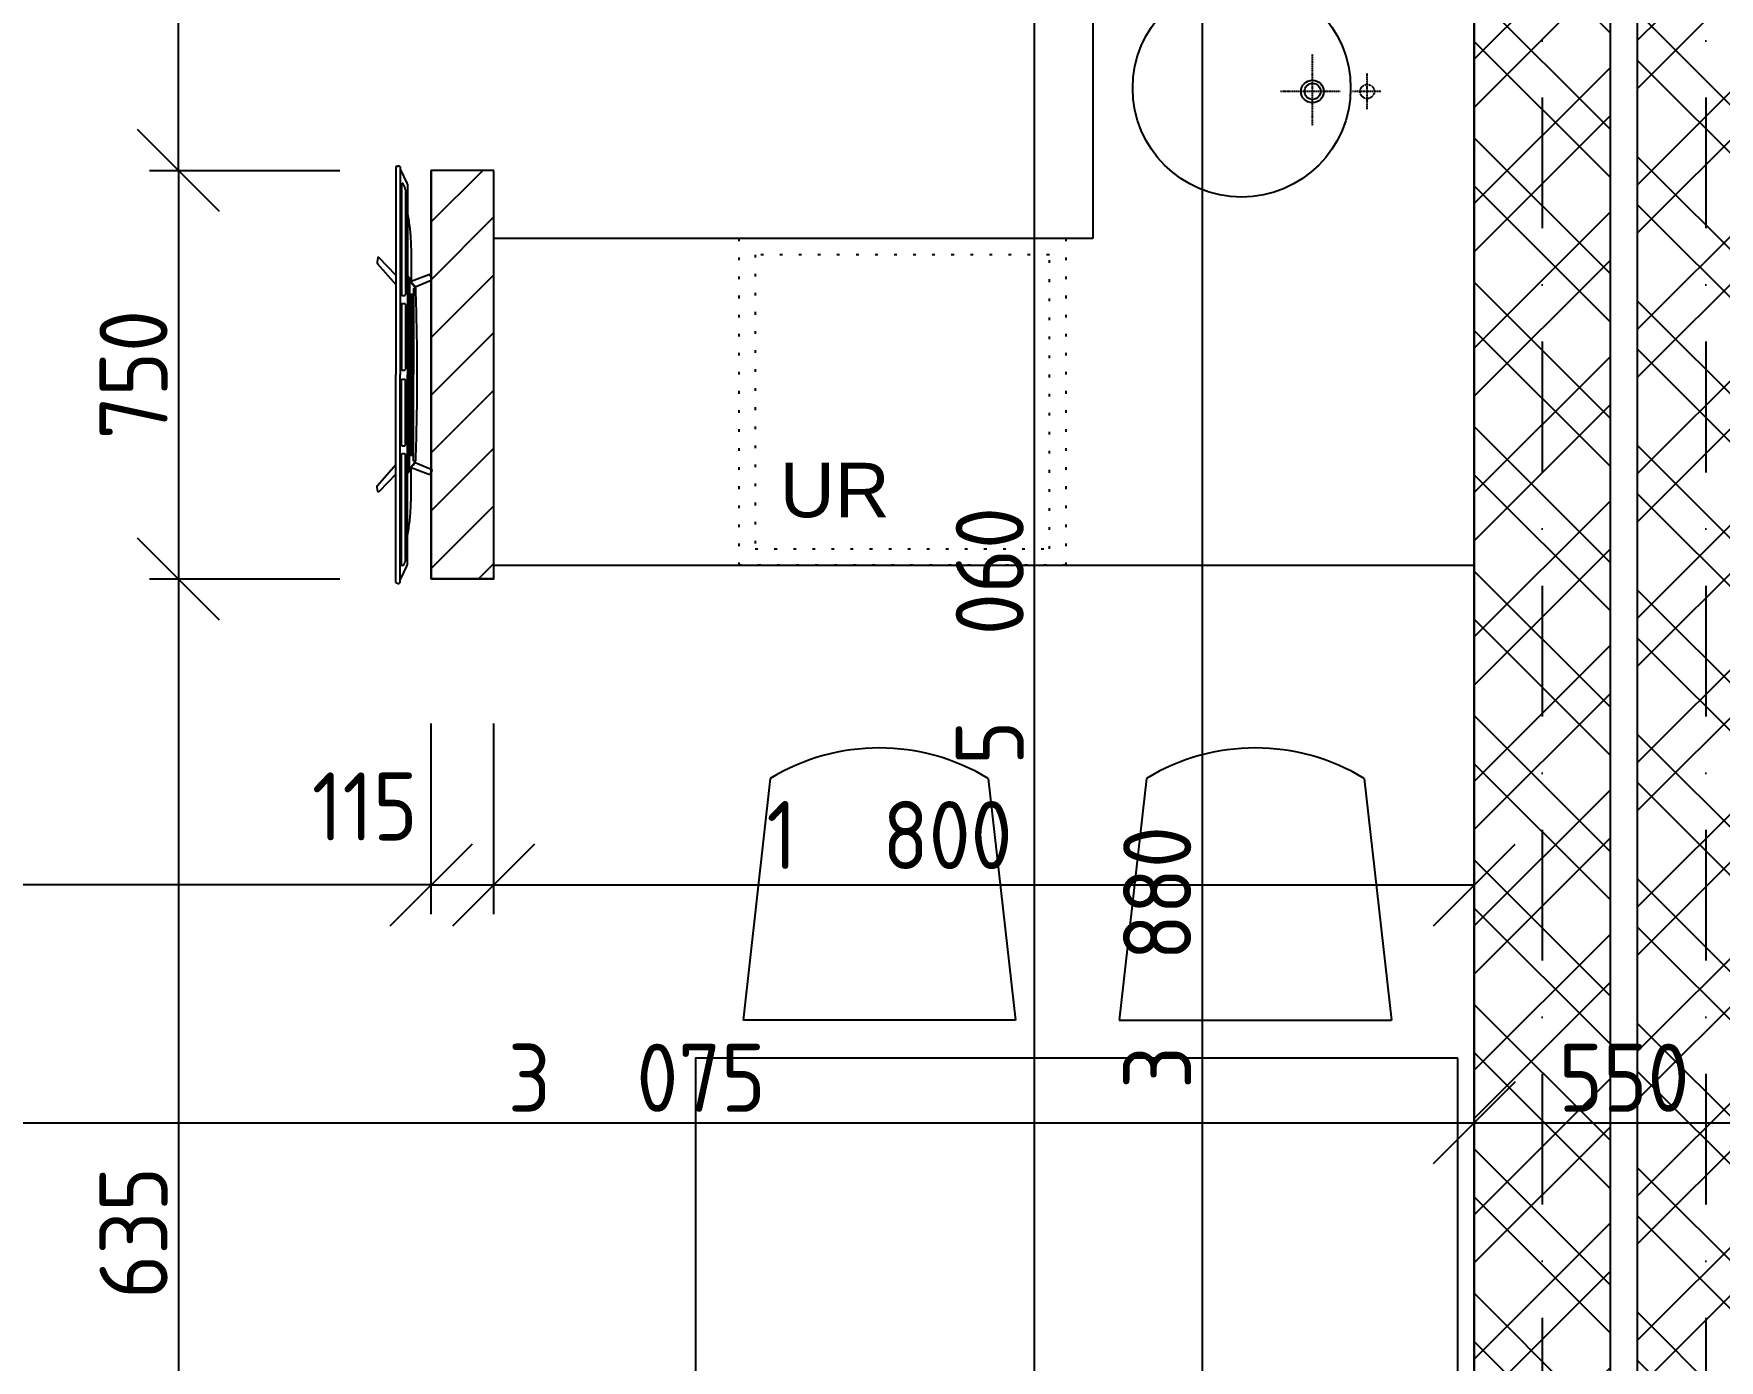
# Model space of a CAD drawing. Extents: x 4511820 to 5180432, y -1526536 to -944957.
# Drawn here: x 5119868 to 5122962, y -1122264 to -1119828 of the extents above; entities that cross this region are included whole.
import ezdxf

# ---------------------------------------------------------------- set-up
doc = ezdxf.new("R2010")
doc.units = 0
doc.header["$MEASUREMENT"] = 0
for name, pattern in [('ACAD_ISO07W100', [3.5, 0.5, -3]), ('BODKOCIARKOVANA_3', [5.6, 3, -1.3, 0, -1.3]), ('DASHED', [0.75, 0.5, -0.25])]:
    doc.linetypes.add(name, pattern=pattern)
doc.layers.get('0').update_dxf_attribs({"linetype": 'CONTINUOUS'})
doc.layers.get('Defpoints').update_dxf_attribs({"color": 61, "linetype": 'CONTINUOUS'})
for name, color, linetype in [('KÓTY', 4, 'CONTINUOUS'), ('MÚRY', 1, 'CONTINUOUS'), ('osi', 253, 'CONTINUOUS'), ('Plochy', 41, 'CONTINUOUS'), ('TENKÁ', 7, 'CONTINUOUS'), ('ZARIADENIE', 47, 'CONTINUOUS'), ('ZARIADENIE1', 145, 'CONTINUOUS'), ('ŠRAFY', 82, 'CONTINUOUS')]:
    doc.layers.add(name, color=color, linetype=linetype)
doc.styles.add('ARIAL', font='arial.ttf')
doc.styles.add('STYLE1', font='isocp.shx')
doc.dimstyles.new('STANDARD-50', dxfattribs={"dimtxt": 125, "dimasz": 150, "dimexe": 10, "dimexo": 200, "dimgap": 20, "dimtad": 1, "dimdsep": 46, "dimlunit": 6, "dimtxsty": 'STYLE1', "dimblk1": 'OBLIQUE', "dimblk2": 'OBLIQUE', "dimsah": 1, "dimcen": 2.5, "dimse1": 1, "dimse2": 1, "dimadec": 0, "dimazin": 0, "dimtfac": 1, "dimtmove": 1, "dimatfit": 3, "dimldrblk": 'OBLIQUE', "dimfxl": 1, "dimtolj": 1, "dimtzin": 0, "dimarcsym": 0})
pattern_1 = [(45, (584112, 91563.12), (-132.5825215, 132.5825215), []), (45, (584200.39, 91563.12), (-132.5825215, 132.5825215), [])]
pattern_2 = [(135, (515810.9, 43955.85), (-132.5825215, -132.5825215), []), (135, (515810.9, 44044.24), (-132.5825215, -132.5825215), [])]

# ---------------------------------------------------------------- blocks, each defined once
blk = doc.blocks.new('JED STOL140-85')
at = {"layer": 'ZARIADENIE'}
for p, q in [((4444962.8, -1326820.6), (4444912.8, -1327264.7)), ((4445362.8, -1326820.6), (4445412.8, -1327264.7)), ((4445653.3, -1326820.6), (4445603.3, -1327264.7)), ((4446053.3, -1326820.6), (4446103.3, -1327264.7)), ((4445412.8, -1327264.7), (4444912.8, -1327264.7)), ((4445603.3, -1327264.7), (4446103.3, -1327264.7)), ((4444962.8, -1328698.1), (4444912.8, -1328253.9)), ((4445412.8, -1328253.9), (4444912.8, -1328253.9)), ((4445362.8, -1328698.1), (4445412.8, -1328253.9)), ((4445653.3, -1328698.1), (4445603.3, -1328253.9)), ((4445603.3, -1328253.9), (4446103.3, -1328253.9)), ((4446053.3, -1328698.1), (4446103.3, -1328253.9))]:
    blk.add_line(p, q, dxfattribs=at)
blk.add_lwpolyline([(4446225.2, -1327334.3), (4444825.2, -1327334.3), (4444825.2, -1328184.3), (4446225.2, -1328184.3)], close=True, dxfattribs=at)
for centre, start, end in [((4445162.8, -1327150.6), 58.7834, 121.2166), ((4445853.3, -1327150.6), 58.7834, 121.2166), ((4445162.8, -1328368.1), 238.7834, 301.2166), ((4445853.3, -1328368.1), 238.7834, 301.2166)]:
    blk.add_arc(centre, 385.9, start, end, dxfattribs=at)
blk = doc.blocks.new('Tv06_top_cad-block.com')
at = {"color": 0}
for points in [[(-161.1, -3.4), (-173.3, 26.2, 0.359324), (-175.3, 27.3, 0.097501), (-182.8, 24.2, 0.350578), (-183.5, 22.1), (-171.1, -10.4)], [(161.1, -3.4), (173.3, 26.2, -0.359324), (175.3, 27.3, -0.097501), (182.8, 24.2, -0.350578), (183.5, 22.1), (171.1, -10.4)], [(-381.9, -38.8, -0.13121), (-383.2, -32.7, -0.169032), (-383, -32.3), (-381.8, -31.1, -0.205713), (-381.3, -30.9), (-378.5, -30.9, 0.118206), (-376.2, -30.4), (-351.4, -18.4, -0.105648), (-345.8, -17), (0, -17)], [(-339.3, -21.2), (-339.3, -21.2, 0.099639), (-344.3, -22.2), (-349.2, -24.6, 0.215889), (-350.7, -26.3, 0.476075), (-349.4, -28, 0.244765)], [(-295.5, -17), (-282, -15, -0.02037), (-255.8, -12, -0.012056), (-227.2, -10.7), (-169.3, -10.7)], [(-181.8, -17), (-178.5, -14, -0.213415), (-177.3, -13.6), (0, -13.6)], [(-172.1, -13.6, -0.072098), (-159.2, -3, -0.121861), (-158.4, -2.8)], [(-170.1, -10.6, -0.053076), (-160.2, -2.9), (-158.4, -2.8)], [(-147.6, -13.6), (-147.6, -7.5, -0.414214), (-147.4, -7.3), (-146.5, -7.3, -0.414214), (-146.3, -7.5), (-146.3, -13.6)], [(-146.8, -28, 0.414214), (-145, -26.2), (-145, -23, 0.414214), (-146.8, -21.2)], [(-143.9, -13.6), (-143.9, -7.5, -0.414214), (-143.7, -7.3), (-142.7, -7.3, -0.414214), (-142.6, -7.5), (-142.6, -13.6)], [(-140.2, -13.6), (-140.2, -7.5, -0.414214), (-140, -7.3), (-139, -7.3, -0.414214), (-138.8, -7.5), (-138.8, -13.6)], [(-136.4, -13.6), (-136.4, -7.5, -0.414214), (-136.3, -7.3), (-135.3, -7.3, -0.414214), (-135.1, -7.5), (-135.1, -13.6)], [(-132.7, -13.6), (-132.7, -7.5, -0.414214), (-132.5, -7.3), (-131.6, -7.3, -0.414214), (-131.4, -7.5), (-131.4, -13.6)], [(-128.8, -28, -0.414214), (-130.6, -26.2), (-130.6, -23, -0.414214), (-128.8, -21.2)], [(-129, -13.6), (-129, -7.5, -0.414214), (-128.8, -7.3), (-127.9, -7.3, -0.414214), (-127.7, -7.5), (-127.7, -13.6)], [(-125.3, -13.6), (-125.3, -7.5, -0.414214), (-125.1, -7.3), (-124.1, -7.3, -0.414214), (-124, -7.5), (-124, -13.6)], [(-121.6, -13.6), (-121.6, -7.5, -0.414214), (-121.4, -7.3), (-120.4, -7.3, -0.414214), (-120.2, -7.5), (-120.2, -13.6)], [(-117.8, -13.6), (-117.8, -7.5, -0.414214), (-117.7, -7.3), (-116.7, -7.3, -0.414214), (-116.5, -7.5), (-116.5, -13.6)], [(-114.1, -13.6), (-114.1, -7.5, -0.414214), (-113.9, -7.3), (-113, -7.3, -0.414214), (-112.8, -7.5), (-112.8, -13.6)], [(-110.4, -13.6), (-110.4, -7.5, -0.414214), (-110.2, -7.3), (-109.3, -7.3, -0.414214), (-109.1, -7.5), (-109.1, -13.6)], [(-106.7, -13.6), (-106.7, -7.5, -0.414214), (-106.5, -7.3), (-105.5, -7.3, -0.414214), (-105.4, -7.5), (-105.4, -13.6)], [(-103, -13.6), (-103, -7.5, -0.414214), (-102.8, -7.3), (-101.8, -7.3, -0.414214), (-101.6, -7.5), (-101.6, -13.6)], [(-99.2, -13.6), (-99.2, -7.5, -0.414214), (-99.1, -7.3), (-98.1, -7.3, -0.414214), (-97.9, -7.5), (-97.9, -13.6)], [(-95.5, -13.6), (-95.5, -7.5, -0.414214), (-95.3, -7.3), (-94.4, -7.3, -0.414214), (-94.2, -7.5), (-94.2, -13.6)], [(-91.8, -13.6), (-91.8, -7.5, -0.414214), (-91.6, -7.3), (-90.7, -7.3, -0.414214), (-90.5, -7.5), (-90.5, -13.6)], [(-88.1, -13.6), (-88.1, -7.5, -0.414214), (-87.9, -7.3), (-86.9, -7.3, -0.414214), (-86.8, -7.5), (-86.8, -13.6)], [(-84.4, -13.6), (-84.4, -7.5, -0.414214), (-84.2, -7.3), (-83.2, -7.3, -0.414214), (-83, -7.5), (-83, -13.6)], [(-80.6, -13.6), (-80.6, -7.5, -0.414214), (-80.5, -7.3), (-79.5, -7.3, -0.414214), (-79.3, -7.5), (-79.3, -13.6)], [(-76.9, -13.6), (-76.9, -7.5, -0.414214), (-76.7, -7.3), (-75.8, -7.3, -0.414214), (-75.6, -7.5), (-75.6, -13.6)], [(-73.2, -13.6), (-73.2, -7.5, -0.414214), (-73, -7.3), (-72.1, -7.3, -0.414214), (-71.9, -7.5), (-71.9, -13.6)], [(-69.5, -13.6), (-69.5, -7.5, -0.414214), (-69.3, -7.3), (-68.3, -7.3, -0.414214), (-68.2, -7.5), (-68.2, -13.6)], [(-65.8, -13.6), (-65.8, -7.5, -0.414214), (-65.6, -7.3), (-64.6, -7.3, -0.414214), (-64.4, -7.5), (-64.4, -13.6)], [(-62, -13.6), (-62, -7.5, -0.414214), (-61.9, -7.3), (-60.9, -7.3, -0.414214), (-60.7, -7.5), (-60.7, -13.6)], [(-58.3, -13.6), (-58.3, -7.5, -0.414214), (-58.1, -7.3), (-57.2, -7.3, -0.414214), (-57, -7.5), (-57, -13.6)], [(-54.6, -13.6), (-54.6, -7.5, -0.414214), (-54.4, -7.3), (-53.5, -7.3, -0.414214), (-53.3, -7.5), (-53.3, -13.6)], [(-50.9, -13.6), (-50.9, -7.5, -0.414214), (-50.7, -7.3), (-49.7, -7.3, -0.414214), (-49.6, -7.5), (-49.6, -13.6)], [(-47.2, -13.6), (-47.2, -7.5, -0.414214), (-47, -7.3), (-46, -7.3, -0.414214), (-45.8, -7.5), (-45.8, -13.6)], [(-43.4, -13.6), (-43.4, -7.5, -0.414214), (-43.3, -7.3), (-42.3, -7.3, -0.414214), (-42.1, -7.5), (-42.1, -13.6)], [(-39.7, -13.6), (-39.7, -7.5, -0.414214), (-39.5, -7.3), (-38.6, -7.3, -0.414214), (-38.4, -7.5), (-38.4, -13.6)], [(-36, -13.6), (-36, -7.5, -0.414214), (-35.8, -7.3), (-34.9, -7.3, -0.414214), (-34.7, -7.5), (-34.7, -13.6)], [(-32.3, -13.6), (-32.3, -7.5, -0.414214), (-32.1, -7.3), (-31.1, -7.3, -0.414214), (-31, -7.5), (-31, -13.6)], [(-28.6, -13.6), (-28.6, -7.5, -0.414214), (-28.4, -7.3), (-27.4, -7.3, -0.414214), (-27.2, -7.5), (-27.2, -13.6)], [(-24.8, -13.6), (-24.8, -7.5, -0.414214), (-24.7, -7.3), (-23.7, -7.3, -0.414214), (-23.5, -7.5), (-23.5, -13.6)], [(-21.1, -13.6), (-21.1, -7.5, -0.414214), (-20.9, -7.3), (-20, -7.3, -0.414214), (-19.8, -7.5), (-19.8, -13.6)], [(-17.4, -13.6), (-17.4, -7.5, -0.414214), (-17.2, -7.3), (-16.3, -7.3, -0.414214), (-16.1, -7.5), (-16.1, -13.6)], [(-13.7, -13.6), (-13.7, -7.5, -0.414214), (-13.5, -7.3), (-12.5, -7.3, -0.414214), (-12.4, -7.5), (-12.4, -13.6)], [(-10, -13.6), (-10, -7.5, -0.414214), (-9.8, -7.3), (-8.8, -7.3, -0.414214), (-8.6, -7.5), (-8.6, -13.6)], [(-10, -28, 0.414214), (-8.2, -26.2), (-8.2, -23, 0.414214), (-10, -21.2)], [(-6.2, -13.6), (-6.2, -7.5, -0.414214), (-6.1, -7.3), (-5.1, -7.3, -0.414214), (-4.9, -7.5), (-4.9, -13.6)], [(-2.5, -13.6), (-2.5, -7.5, -0.414214), (-2.3, -7.3), (-1.4, -7.3, -0.414214), (-1.2, -7.5), (-1.2, -13.6)], [(181.8, -17), (178.5, -14, 0.213415), (177.3, -13.6), (0, -13.6)], [(381.9, -38.8, 0.13121), (383.2, -32.7, 0.169032), (383, -32.3), (381.8, -31.1, 0.205713), (381.3, -30.9), (378.5, -30.9, -0.118206), (376.2, -30.4), (351.4, -18.4, 0.105648), (345.8, -17), (0, -17)], [(2.5, -13.6), (2.5, -7.5, 0.414214), (2.3, -7.3), (1.4, -7.3, 0.414214), (1.2, -7.5), (1.2, -13.6)], [(6.2, -13.6), (6.2, -7.5, 0.414214), (6.1, -7.3), (5.1, -7.3, 0.414214), (4.9, -7.5), (4.9, -13.6)], [(10, -28, -0.414214), (8.2, -26.2), (8.2, -23, -0.414214), (10, -21.2)], [(10, -13.6), (10, -7.5, 0.414214), (9.8, -7.3), (8.8, -7.3, 0.414214), (8.6, -7.5), (8.6, -13.6)], [(13.7, -13.6), (13.7, -7.5, 0.414214), (13.5, -7.3), (12.5, -7.3, 0.414214), (12.4, -7.5), (12.4, -13.6)], [(17.4, -13.6), (17.4, -7.5, 0.414214), (17.2, -7.3), (16.3, -7.3, 0.414214), (16.1, -7.5), (16.1, -13.6)], [(21.1, -13.6), (21.1, -7.5, 0.414214), (20.9, -7.3), (20, -7.3, 0.414214), (19.8, -7.5), (19.8, -13.6)], [(24.8, -13.6), (24.8, -7.5, 0.414214), (24.7, -7.3), (23.7, -7.3, 0.414214), (23.5, -7.5), (23.5, -13.6)], [(28.6, -13.6), (28.6, -7.5, 0.414214), (28.4, -7.3), (27.4, -7.3, 0.414214), (27.2, -7.5), (27.2, -13.6)], [(32.3, -13.6), (32.3, -7.5, 0.414214), (32.1, -7.3), (31.1, -7.3, 0.414214), (31, -7.5), (31, -13.6)], [(36, -13.6), (36, -7.5, 0.414214), (35.8, -7.3), (34.9, -7.3, 0.414214), (34.7, -7.5), (34.7, -13.6)], [(39.7, -13.6), (39.7, -7.5, 0.414214), (39.5, -7.3), (38.6, -7.3, 0.414214), (38.4, -7.5), (38.4, -13.6)], [(43.4, -13.6), (43.4, -7.5, 0.414214), (43.3, -7.3), (42.3, -7.3, 0.414214), (42.1, -7.5), (42.1, -13.6)], [(47.2, -13.6), (47.2, -7.5, 0.414214), (47, -7.3), (46, -7.3, 0.414214), (45.8, -7.5), (45.8, -13.6)], [(50.9, -13.6), (50.9, -7.5, 0.414214), (50.7, -7.3), (49.7, -7.3, 0.414214), (49.6, -7.5), (49.6, -13.6)], [(54.6, -13.6), (54.6, -7.5, 0.414214), (54.4, -7.3), (53.5, -7.3, 0.414214), (53.3, -7.5), (53.3, -13.6)], [(58.3, -13.6), (58.3, -7.5, 0.414214), (58.1, -7.3), (57.2, -7.3, 0.414214), (57, -7.5), (57, -13.6)], [(62, -13.6), (62, -7.5, 0.414214), (61.9, -7.3), (60.9, -7.3, 0.414214), (60.7, -7.5), (60.7, -13.6)], [(65.8, -13.6), (65.8, -7.5, 0.414214), (65.6, -7.3), (64.6, -7.3, 0.414214), (64.4, -7.5), (64.4, -13.6)], [(69.5, -13.6), (69.5, -7.5, 0.414214), (69.3, -7.3), (68.3, -7.3, 0.414214), (68.2, -7.5), (68.2, -13.6)], [(73.2, -13.6), (73.2, -7.5, 0.414214), (73, -7.3), (72.1, -7.3, 0.414214), (71.9, -7.5), (71.9, -13.6)], [(76.9, -13.6), (76.9, -7.5, 0.414214), (76.7, -7.3), (75.8, -7.3, 0.414214), (75.6, -7.5), (75.6, -13.6)], [(80.6, -13.6), (80.6, -7.5, 0.414214), (80.5, -7.3), (79.5, -7.3, 0.414214), (79.3, -7.5), (79.3, -13.6)], [(84.4, -13.6), (84.4, -7.5, 0.414214), (84.2, -7.3), (83.2, -7.3, 0.414214), (83, -7.5), (83, -13.6)], [(88.1, -13.6), (88.1, -7.5, 0.414214), (87.9, -7.3), (86.9, -7.3, 0.414214), (86.8, -7.5), (86.8, -13.6)], [(91.8, -13.6), (91.8, -7.5, 0.414214), (91.6, -7.3), (90.7, -7.3, 0.414214), (90.5, -7.5), (90.5, -13.6)], [(95.5, -13.6), (95.5, -7.5, 0.414214), (95.3, -7.3), (94.4, -7.3, 0.414214), (94.2, -7.5), (94.2, -13.6)], [(99.2, -13.6), (99.2, -7.5, 0.414214), (99.1, -7.3), (98.1, -7.3, 0.414214), (97.9, -7.5), (97.9, -13.6)], [(103, -13.6), (103, -7.5, 0.414214), (102.8, -7.3), (101.8, -7.3, 0.414214), (101.6, -7.5), (101.6, -13.6)], [(106.7, -13.6), (106.7, -7.5, 0.414214), (106.5, -7.3), (105.5, -7.3, 0.414214), (105.4, -7.5), (105.4, -13.6)], [(110.4, -13.6), (110.4, -7.5, 0.414214), (110.2, -7.3), (109.3, -7.3, 0.414214), (109.1, -7.5), (109.1, -13.6)], [(114.1, -13.6), (114.1, -7.5, 0.414214), (113.9, -7.3), (113, -7.3, 0.414214), (112.8, -7.5), (112.8, -13.6)], [(117.8, -13.6), (117.8, -7.5, 0.414214), (117.7, -7.3), (116.7, -7.3, 0.414214), (116.5, -7.5), (116.5, -13.6)], [(121.6, -13.6), (121.6, -7.5, 0.414214), (121.4, -7.3), (120.4, -7.3, 0.414214), (120.2, -7.5), (120.2, -13.6)], [(125.3, -13.6), (125.3, -7.5, 0.414214), (125.1, -7.3), (124.1, -7.3, 0.414214), (124, -7.5), (124, -13.6)], [(129, -13.6), (129, -7.5, 0.414214), (128.8, -7.3), (127.9, -7.3, 0.414214), (127.7, -7.5), (127.7, -13.6)], [(128.8, -28, 0.414214), (130.6, -26.2), (130.6, -23, 0.414214), (128.8, -21.2)], [(132.7, -13.6), (132.7, -7.5, 0.414214), (132.5, -7.3), (131.6, -7.3, 0.414214), (131.4, -7.5), (131.4, -13.6)], [(136.4, -13.6), (136.4, -7.5, 0.414214), (136.3, -7.3), (135.3, -7.3, 0.414214), (135.1, -7.5), (135.1, -13.6)], [(140.2, -13.6), (140.2, -7.5, 0.414214), (140, -7.3), (139, -7.3, 0.414214), (138.8, -7.5), (138.8, -13.6)], [(143.9, -13.6), (143.9, -7.5, 0.414214), (143.7, -7.3), (142.7, -7.3, 0.414214), (142.6, -7.5), (142.6, -13.6)], [(146.8, -28, -0.414214), (145, -26.2), (145, -23, -0.414214), (146.8, -21.2)], [(147.6, -13.6), (147.6, -7.5, 0.414214), (147.4, -7.3), (146.5, -7.3, 0.414214), (146.3, -7.5), (146.3, -13.6)], [(172.1, -13.6, 0.072098), (159.2, -3, 0.121861), (158.4, -2.8)], [(170.1, -10.6, 0.053076), (160.2, -2.9), (158.4, -2.8)], [(295.5, -17), (282, -15, 0.02037), (255.8, -12, 0.012056), (227.2, -10.7), (169.3, -10.7)], [(339.3, -21.2), (339.3, -21.2, -0.099639), (344.3, -22.2), (349.2, -24.6, -0.215889), (350.7, -26.3, -0.476075), (349.4, -28, -0.244765)], [(-182.5, -38.8), (-214.4, -69.1, 0.250582), (-215, -71, 0.266718), (-214.3, -71.9, 0.084688)], [(-214.3, -71.9), (-207.3, -73.1, 0.211205), (-203.3, -72.1), (-165.2, -38.8)], [(214.3, -71.9), (207.3, -73.1, -0.211205), (203.3, -72.1), (165.2, -38.8)], [(182.5, -38.8), (214.4, -69.1, -0.250582), (215, -71, -0.266718), (214.3, -71.9, -0.084688)]]:
    blk.add_lwpolyline(points, format="xyb", dxfattribs=at)
for points in [[(-378.5, -30.9), (0, -30.9)], [(-349.4, -28), (-146.8, -28)], [(-339.3, -21.2), (-146.8, -21.2)], [(-158.6, -6.5), (0, -6.5)], [(-128.8, -21.2), (-10, -21.2)], [(-128.8, -28), (-10, -28)], [(158.6, -6.5), (0, -6.5)], [(378.5, -30.9), (0, -30.9)], [(128.8, -21.2), (10, -21.2)], [(128.8, -28), (10, -28)], [(339.3, -21.2), (146.8, -21.2)], [(349.4, -28), (146.8, -28)], [(-381.9, -38.8), (0, -38.8)], [(381.9, -38.8), (0, -38.8)]]:
    blk.add_lwpolyline(points, dxfattribs=at)
for centre, radius, start, end in [((0, -4564), 4564, 90, 91.9893), ((0, -4564), 4564, 88.0107, 90), ((-170.5, -10.1), 0.6, 200.9784, 314.0295), ((170.5, -10.1), 0.6, 225.9705, 339.0216)]:
    blk.add_arc(centre, radius, start, end, dxfattribs=at)
blk = doc.blocks.new('TV')
at = {"layer": 'ZARIADENIE', "color": 8}
blk.add_blockref('Tv06_top_cad-block.com', (4448198.7, -1316337.8), dxfattribs=at)
blk = doc.blocks.new('_OBLIQUE')
at = {"color": 0, "linetype": 'ByBlock'}
blk.add_line((-0.5, -0.5), (0.5, 0.5), dxfattribs=at)
blk = doc.blocks.new('*D17771')
at = {"layer": 'Defpoints', "color": 0}
for p in [(5122512.5, -1121524.2), (5122512.5, -1121827.5), (5119437.5, -1122229.2)]:
    blk.add_point(p, dxfattribs=at)
at = {"layer": 'KÓTY', "color": 0, "lineweight": -2}
blk.add_line((5119437.5, -1121827.5), (5122512.5, -1121827.5), dxfattribs=at)
at = {"layer": 'KÓTY', "color": 0, "linetype": 'ByBlock', "lineweight": -2, "xscale": 150, "yscale": 150, "zscale": 150, "rotation": 180}
blk.add_blockref('_OBLIQUE', (5119437.5, -1121827.5), dxfattribs=at)
at = {"layer": 'KÓTY', "color": 0, "linetype": 'ByBlock', "lineweight": -2, "xscale": 150, "yscale": 150, "zscale": 150}
blk.add_blockref('_OBLIQUE', (5122512.5, -1121827.5), dxfattribs=at)
at = {"layer": 'KÓTY', "color": 0, "insert": (5120975, -1121745), "char_height": 125, "attachment_point": 5, "style": 'STYLE1'}
blk.add_mtext('\\A1;3ﾠ075', dxfattribs=at)
blk = doc.blocks.new('*D17772')
at = {"layer": 'Defpoints', "color": 0}
for p in [(5122512.5, -1121524.2), (5123062.5, -1121827.5), (5123062.5, -1121827.5)]:
    blk.add_point(p, dxfattribs=at)
at = {"layer": 'KÓTY', "color": 0, "lineweight": -2}
blk.add_line((5122512.5, -1121827.5), (5123062.5, -1121827.5), dxfattribs=at)
at = {"layer": 'KÓTY', "color": 0, "linetype": 'ByBlock', "lineweight": -2, "xscale": 150, "yscale": 150, "zscale": 150, "rotation": 180}
blk.add_blockref('_OBLIQUE', (5122512.5, -1121827.5), dxfattribs=at)
at = {"layer": 'KÓTY', "color": 0, "linetype": 'ByBlock', "lineweight": -2, "xscale": 150, "yscale": 150, "zscale": 150}
blk.add_blockref('_OBLIQUE', (5123062.5, -1121827.5), dxfattribs=at)
at = {"layer": 'KÓTY', "color": 0, "insert": (5122787.5, -1121745), "char_height": 125, "attachment_point": 5, "style": 'STYLE1'}
blk.add_mtext('\\A1;550', dxfattribs=at)
blk = doc.blocks.new('*D17852')
at = {"layer": 'Defpoints', "color": 0}
for p in [(5121705.5, -1118404.2), (5121705.5, -1118404.2), (5121705.5, -1123464.2)]:
    blk.add_point(p, dxfattribs=at)
at = {"layer": 'KÓTY', "color": 0, "lineweight": -2}
blk.add_line((5121705.5, -1123464.2), (5121705.5, -1118404.2), dxfattribs=at)
at = {"layer": 'KÓTY', "color": 0, "linetype": 'ByBlock', "lineweight": -2, "xscale": 150, "yscale": 150, "zscale": 150}
for p, rotation in [((5121705.5, -1118404.2), 90), ((5121705.5, -1123464.2), 270)]:
    blk.add_blockref('_OBLIQUE', p, dxfattribs=dict(at, rotation=rotation))
at = {"layer": 'KÓTY', "color": 0, "insert": (5121623, -1120934.2), "char_height": 125, "attachment_point": 5, "rotation": 90, "style": 'STYLE1'}
blk.add_mtext('\\A1;5ﾠ060', dxfattribs=at)
blk = doc.blocks.new('*D17874')
at = {"layer": 'Defpoints', "color": 0}
for p in [(5120597.5, -1120989.7), (5120712.5, -1120989.7), (5120712.5, -1121391)]:
    blk.add_point(p, dxfattribs=at)
at = {"layer": 'KÓTY', "color": 0, "lineweight": -2}
blk.add_line((5120597.5, -1121391), (5120712.5, -1121391), dxfattribs=at)
at = {"layer": 'KÓTY', "color": 0, "linetype": 'ByBlock', "lineweight": -2, "xscale": 150, "yscale": 150, "zscale": 150, "rotation": 180}
blk.add_blockref('_OBLIQUE', (5120597.5, -1121391), dxfattribs=at)
at = {"layer": 'KÓTY', "color": 0, "linetype": 'ByBlock', "lineweight": -2, "xscale": 150, "yscale": 150, "zscale": 150}
blk.add_blockref('_OBLIQUE', (5120712.5, -1121391), dxfattribs=at)
at = {"layer": 'KÓTY', "color": 0, "insert": (5120475.5, -1121247), "char_height": 125, "attachment_point": 5, "style": 'STYLE1'}
blk.add_mtext('\\A1;115', dxfattribs=at)
blk = doc.blocks.new('*D17875')
at = {"layer": 'Defpoints', "color": 0}
for p in [(5120712.5, -1120829.2), (5122512.5, -1120829.2), (5122512.5, -1121391)]:
    blk.add_point(p, dxfattribs=at)
at = {"layer": 'KÓTY', "color": 0, "lineweight": -2}
blk.add_line((5120712.5, -1121391), (5122512.5, -1121391), dxfattribs=at)
at = {"layer": 'KÓTY', "color": 0, "linetype": 'ByBlock', "lineweight": -2, "xscale": 150, "yscale": 150, "zscale": 150, "rotation": 180}
blk.add_blockref('_OBLIQUE', (5120712.5, -1121391), dxfattribs=at)
at = {"layer": 'KÓTY', "color": 0, "linetype": 'ByBlock', "lineweight": -2, "xscale": 150, "yscale": 150, "zscale": 150}
blk.add_blockref('_OBLIQUE', (5122512.5, -1121391), dxfattribs=at)
at = {"layer": 'KÓTY', "color": 0, "insert": (5121439, -1121299.5), "char_height": 125, "attachment_point": 5, "style": 'STYLE1'}
blk.add_mtext('\\A1;1ﾠ800', dxfattribs=at)
blk = doc.blocks.new('*D17876')
at = {"layer": 'Defpoints', "color": 0}
for p in [(5116172.5, -1120829.2), (5120597.5, -1120829.2), (5116172.5, -1121391)]:
    blk.add_point(p, dxfattribs=at)
at = {"layer": 'KÓTY', "color": 0, "lineweight": -2}
blk.add_line((5120597.5, -1121391), (5116172.5, -1121391), dxfattribs=at)
at = {"layer": 'KÓTY', "color": 0, "linetype": 'ByBlock', "lineweight": -2, "xscale": 150, "yscale": 150, "zscale": 150, "rotation": 180}
blk.add_blockref('_OBLIQUE', (5116172.5, -1121391), dxfattribs=at)
at = {"layer": 'KÓTY', "color": 0, "linetype": 'ByBlock', "lineweight": -2, "xscale": 150, "yscale": 150, "zscale": 150}
blk.add_blockref('_OBLIQUE', (5120597.5, -1121391), dxfattribs=at)
at = {"layer": 'KÓTY', "color": 0, "insert": (5118385, -1121308.5), "char_height": 125, "attachment_point": 5, "style": 'STYLE1'}
blk.add_mtext('\\A1;4ﾠ425', dxfattribs=at)
blk = doc.blocks.new('*D17877')
at = {"layer": 'Defpoints', "color": 0}
for p in [(5120597.5, -1120829.2), (5120133.5, -1123464.2), (5120597.5, -1123464.2)]:
    blk.add_point(p, dxfattribs=at)
at = {"layer": 'KÓTY', "color": 0, "lineweight": -2}
blk.add_line((5120133.5, -1120829.2), (5120133.5, -1123464.2), dxfattribs=at)
at = {"layer": 'KÓTY', "color": 0, "linetype": 'ByBlock', "lineweight": -2, "xscale": 150, "yscale": 150, "zscale": 150}
for p, rotation in [((5120133.5, -1120829.2), 90), ((5120133.5, -1123464.2), 270)]:
    blk.add_blockref('_OBLIQUE', p, dxfattribs=dict(at, rotation=rotation))
at = {"layer": 'KÓTY', "color": 0, "insert": (5120051, -1122146.7), "char_height": 125, "attachment_point": 5, "rotation": 90, "style": 'STYLE1'}
blk.add_mtext('\\A1;2ﾠ635', dxfattribs=at)
blk = doc.blocks.new('*D17878')
at = {"layer": 'Defpoints', "color": 0}
for p in [(5120597.5, -1120079.2), (5120133.5, -1120829.2), (5120597.5, -1120829.2)]:
    blk.add_point(p, dxfattribs=at)
at = {"layer": 'KÓTY', "color": 0, "lineweight": -2}
blk.add_line((5120133.5, -1120079.2), (5120133.5, -1120829.2), dxfattribs=at)
at = {"layer": 'KÓTY', "color": 0, "linetype": 'ByBlock', "lineweight": -2, "xscale": 150, "yscale": 150, "zscale": 150}
for p, rotation in [((5120133.5, -1120079.2), 90), ((5120133.5, -1120829.2), 270)]:
    blk.add_blockref('_OBLIQUE', p, dxfattribs=dict(at, rotation=rotation))
at = {"layer": 'KÓTY', "color": 0, "insert": (5120051, -1120454.2), "char_height": 125, "attachment_point": 5, "rotation": 90, "style": 'STYLE1'}
blk.add_mtext('\\A1;750', dxfattribs=at)
blk = doc.blocks.new('*D17879')
at = {"layer": 'Defpoints', "color": 0}
for p in [(5120133.5, -1118404.2), (5120597.5, -1118404.2), (5120597.5, -1120079.2)]:
    blk.add_point(p, dxfattribs=at)
at = {"layer": 'KÓTY', "color": 0, "lineweight": -2}
blk.add_line((5120133.5, -1120079.2), (5120133.5, -1118404.2), dxfattribs=at)
at = {"layer": 'KÓTY', "color": 0, "linetype": 'ByBlock', "lineweight": -2, "xscale": 150, "yscale": 150, "zscale": 150}
for p, rotation in [((5120133.5, -1118404.2), 90), ((5120133.5, -1120079.2), 270)]:
    blk.add_blockref('_OBLIQUE', p, dxfattribs=dict(at, rotation=rotation))
at = {"layer": 'KÓTY', "color": 0, "insert": (5120051, -1119241.7), "char_height": 125, "attachment_point": 5, "rotation": 90, "style": 'STYLE1'}
blk.add_mtext('\\A1;1ﾠ675', dxfattribs=at)
blk = doc.blocks.new('*D17900')
at = {"layer": 'Defpoints', "color": 0}
for p in [(5122282.5, -1119584.2), (5122013, -1123464.2), (5122282.5, -1123464.2)]:
    blk.add_point(p, dxfattribs=at)
at = {"layer": 'KÓTY', "color": 0, "lineweight": -2}
blk.add_line((5122013, -1119584.2), (5122013, -1123464.2), dxfattribs=at)
at = {"layer": 'KÓTY', "color": 0, "linetype": 'ByBlock', "lineweight": -2, "xscale": 150, "yscale": 150, "zscale": 150}
for p, rotation in [((5122013, -1119584.2), 90), ((5122013, -1123464.2), 270)]:
    blk.add_blockref('_OBLIQUE', p, dxfattribs=dict(at, rotation=rotation))
at = {"layer": 'KÓTY', "color": 0, "insert": (5121930.5, -1121524.2), "char_height": 125, "attachment_point": 5, "rotation": 90, "style": 'STYLE1'}
blk.add_mtext('\\A1;3ﾠ880', dxfattribs=at)

msp = doc.modelspace()

# ---------------------------------------------------------------- hatches: boundary and pattern name
at = {"layer": 'ŠRAFY'}
h = msp.add_hatch(dxfattribs=at)
h.set_pattern_fill('ANSI32', color=256, scale=500)
h.set_pattern_definition(pattern_1)
h.paths.add_polyline_path([(5122762.5, -1110544.191), (5122512.5, -1110544.191), (5122512.5, -1114679.191), (5122512.5, -1114794.191), (5122512.5, -1115894.191), (5122512.5, -1116009.191), (5122512.5, -1118264.191), (5122512.5, -1118404.191), (5122512.5, -1119124.191), (5122512.5, -1119204.191), (5122512.5, -1119504.191), (5122512.5, -1119584.191), (5122512.5, -1123464.191), (5122762.5, -1123464.191)])
h = msp.add_hatch(dxfattribs=at)
h.set_pattern_fill('ANSI32', color=256, scale=500, angle=90)
h.set_pattern_definition(pattern_2)
h.paths.add_polyline_path([(5122762.5, -1110544.191), (5122512.5, -1110544.191), (5122512.5, -1114679.191), (5122512.5, -1114794.191), (5122512.5, -1115894.191), (5122512.5, -1116009.191), (5122512.5, -1118264.191), (5122512.5, -1118404.191), (5122512.5, -1119124.191), (5122512.5, -1119204.191), (5122512.5, -1119504.191), (5122512.5, -1119584.191), (5122512.5, -1123464.191), (5122762.5, -1123464.191)])
h = msp.add_hatch(dxfattribs=at)
h.set_pattern_fill('ANSI32', color=256, scale=500)
h.set_pattern_definition(pattern_1)
h.paths.add_polyline_path([(5123062.5, -1120020.638), (5123062.5, -1118174.191), (5123062.5, -1118059.191), (5123062.5, -1115809.191), (5123062.5, -1115694.191), (5123062.5, -1114694.191), (5123062.5, -1114579.191), (5123062.5, -1110544.191), (5122812.5, -1110544.191), (5122812.5, -1123844.191), (5123062.5, -1123844.191), (5123062.5, -1122404.191), (5123062.5, -1122229.191), (5123062.5, -1122214.191)])
h = msp.add_hatch(dxfattribs=at)
h.set_pattern_fill('ANSI32', color=256, scale=500, angle=90)
h.set_pattern_definition(pattern_2)
h.paths.add_polyline_path([(5123062.5, -1120020.638), (5123062.5, -1118174.191), (5123062.5, -1118059.191), (5123062.5, -1115809.191), (5123062.5, -1115694.191), (5123062.5, -1114694.191), (5123062.5, -1114579.191), (5123062.5, -1110544.191), (5122812.5, -1110544.191), (5122812.5, -1123844.191), (5123062.5, -1123844.191), (5123062.5, -1122404.191), (5123062.5, -1122229.191), (5123062.5, -1122214.191)])
at = {"layer": 'ŠRAFY', "ltscale": 0.25}
h = msp.add_hatch(dxfattribs=at)
h.set_pattern_fill('ANSI31', color=256, scale=600, style=0)
h.set_pattern_definition([(45, (515270.5, 303822), (-53.0330086, 53.0330086), [])])
h.paths.add_polyline_path([(5120598.579, -1120278.846, -0.35932372), (5120597.5, -1120280.867), (5120597.5, -1120627.516, -0.35932372), (5120598.579, -1120629.537, -0.04516363), (5120597.5, -1120633.158), (5120597.5, -1120829.191), (5120712.5, -1120829.191), (5120712.5, -1120804.191), (5120712.5, -1120204.191), (5120712.5, -1120079.191), (5120597.5, -1120079.191), (5120597.5, -1120275.225, -0.04516363)])

# ---------------------------------------------------------------- linework, layer by layer
at = {"layer": 'KÓTY', "ltscale": 25}
for p, q in [((5120080.097, -1120079.191), (5120430.097, -1120079.191)), ((5120080.097, -1120829.191), (5120430.097, -1120829.191)), ((5120597.5, -1121444.403), (5120597.5, -1121094.403)), ((5120712.5, -1121444.403), (5120712.5, -1121094.403))]:
    msp.add_line(p, q, dxfattribs=at)
at = {"layer": 'MÚRY'}
for p, q in [((5122512.5, -1123464.191), (5122512.5, -1119584.191)), ((5120597.5, -1120829.191), (5120597.5, -1120079.191)), ((5120712.5, -1120079.191), (5120597.5, -1120079.191)), ((5120712.5, -1120829.191), (5120712.5, -1120079.191)), ((5120712.5, -1120829.191), (5120597.5, -1120829.191))]:
    msp.add_line(p, q, dxfattribs=at)
at = {"layer": 'osi', "linetype": 'BODKOCIARKOVANA_3', "ltscale": 80}
for p, q in [((5122637.5, -1109191.097), (5122637.5, -1141119)), ((5122937.5, -1109191.097), (5122937.5, -1141119))]:
    msp.add_line(p, q, dxfattribs=at)
at = {"layer": 'Plochy'}
for points in [[(5116172.5, -1116079.191), (5119098, -1116079.191), (5119262.5, -1116079.191), (5119262.5, -1119079.191), (5119377.5, -1119079.191), (5119377.5, -1118404.191), (5122512.5, -1118404.191), (5122512.5, -1119124.191), (5122282.5, -1119124.191), (5122282.5, -1119584.191), (5122512.5, -1119584.191), (5122512.5, -1123464.191), (5119437.5, -1123464.191), (5119437.5, -1122229.191), (5116172.5, -1122229.191)], [(5120712.5, -1120079.191), (5120597.5, -1120079.191), (5120597.5, -1120829.191), (5120712.5, -1120829.191)]]:
    msp.add_lwpolyline(points, close=True, dxfattribs=at)
at = {"layer": 'TENKÁ'}
for p, q in [((5122762.5, -1124004.191), (5122762.5, -1110004.191)), ((5122812.5, -1124004.191), (5122812.5, -1110004.191))]:
    msp.add_line(p, q, dxfattribs=at)
at = {"layer": 'ZARIADENIE1', "color": 8, "ltscale": 0.25}
for p, q in [((5121812.5, -1119004.191), (5121812.5, -1120204.191)), ((5121812.5, -1120204.191), (5120712.5, -1120204.191)), ((5120712.5, -1120804.191), (5122512.5, -1120804.191))]:
    msp.add_line(p, q, dxfattribs=at)
at = {"layer": 'ZARIADENIE1', "color": 8, "linetype": 'DASHED'}
for p, q in [((5122215.731, -1119997.152), (5122215.731, -1119865.699)), ((5122316.154, -1119967.028), (5122316.154, -1119901.301)), ((5122266.396, -1119934.164), (5122156.851, -1119934.164)), ((5122340.801, -1119934.164), (5122288.768, -1119934.164))]:
    msp.add_line(p, q, dxfattribs=at)
at = {"layer": 'ZARIADENIE1', "color": 8, "linetype": 'ACAD_ISO07W100', "ltscale": 10}
for p, q in [((5121162.5, -1120204.191), (5121162.5, -1120804.191)), ((5121762.5, -1120204.191), (5121762.5, -1120804.191)), ((5121762.5, -1120804.191), (5121162.5, -1120804.191))]:
    msp.add_line(p, q, dxfattribs=at)
msp.add_lwpolyline([(5121732.5, -1120774.191), (5121732.5, -1120234.191), (5121192.5, -1120234.191), (5121192.5, -1120774.191)], close=True, dxfattribs=at)
at = {"layer": 'ZARIADENIE1', "color": 8, "ltscale": 0.25}
msp.add_circle((5122085.588, -1119928.316), 200, dxfattribs=at)
at = {"layer": 'ZARIADENIE1', "color": 8, "linetype": 'Continuous'}
for centre, radius in [((5122215.464, -1119934.437), 20.877), ((5122215.731, -1119934.164), 14.781)]:
    msp.add_circle(centre, radius, dxfattribs=at)
at = {"layer": 'ZARIADENIE1', "color": 8, "linetype": 'DASHED'}
msp.add_circle((5122316.154, -1119934.478), 12.931, dxfattribs=at)

# ---------------------------------------------------------------- block references
at = {"layer": 'Plochy', "color": 2, "xscale": -1, "rotation": 270}
msp.add_blockref('TV', (6436909.093, -5568652.909), dxfattribs=at)
at = {"layer": 'ZARIADENIE'}
msp.add_blockref('JED STOL140-85', (676257.332, 205625.147), dxfattribs=at)

# ---------------------------------------------------------------- texts
at = {"layer": 'ZARIADENIE1', "color": 8, "ltscale": 0.25, "style": 'ARIAL'}
msp.add_text('UR', height=100, dxfattribs=at).set_placement((5121237.62, -1120716.108))

# ---------------------------------------------------------------- dimensions: what is measured, and where the dimension line sits
at = {"layer": 'KÓTY'}
for base, p1, p2, picture, middle in [((5120133.5, -1118404.191), (5120597.5, -1120079.191), (5120597.5, -1118404.191), '*D17879', (5120050.957, -1119241.691)), ((5121705.5, -1118404.191), (5121705.5, -1123464.191), (5121705.5, -1118404.191), '*D17852', (5121622.957, -1120934.191)), ((5122013, -1123464.191), (5122282.5, -1119584.191), (5122282.5, -1123464.191), '*D17900', (5121930.457, -1121524.191)), ((5120133.5, -1120829.191), (5120597.5, -1120079.191), (5120597.5, -1120829.191), '*D17878', (5120051, -1120454.191)), ((5120133.5, -1123464.191), (5120597.5, -1120829.191), (5120597.5, -1123464.191), '*D17877', (5120050.957, -1122146.691))]:
    dim = msp.add_linear_dim(base=base, p1=p1, p2=p2, angle=90, dimstyle='STANDARD-50', dxfattribs=at)
    dim.commit()
    dim.dimension.update_dxf_attribs({"geometry": picture, "text_midpoint": middle})
for base, p1, p2, picture, middle in [((5116172.5, -1121391), (5120597.5, -1120829.191), (5116172.5, -1120829.191), '*D17876', (5118385, -1121308.457)), ((5122512.5, -1121827.5), (5119437.5, -1122229.191), (5122512.5, -1121524.191), '*D17771', (5120975, -1121744.957)), ((5123062.5, -1121827.5), (5122512.5, -1121524.191), (5123062.5, -1121827.5), '*D17772', (5122787.5, -1121745))]:
    dim = msp.add_linear_dim(base=base, p1=p1, p2=p2, dimstyle='STANDARD-50', dxfattribs=at)
    dim.commit()
    dim.dimension.update_dxf_attribs({"geometry": picture, "text_midpoint": middle})
for base, p1, p2, picture, middle in [((5122512.5, -1121391), (5120712.5, -1120829.191), (5122512.5, -1120829.191), '*D17875', (5121439, -1121382)), ((5120712.5, -1121391), (5120597.5, -1120989.691), (5120712.5, -1120989.691), '*D17874', (5120475.5, -1121329.5))]:
    dim = msp.add_linear_dim(base=base, p1=p1, p2=p2, dimstyle='STANDARD-50', dxfattribs=at)
    dim.commit()
    dim.dimension.update_dxf_attribs({"geometry": picture, "text_midpoint": middle, "dimtype": 160})

doc.saveas('drawing.dxf')
